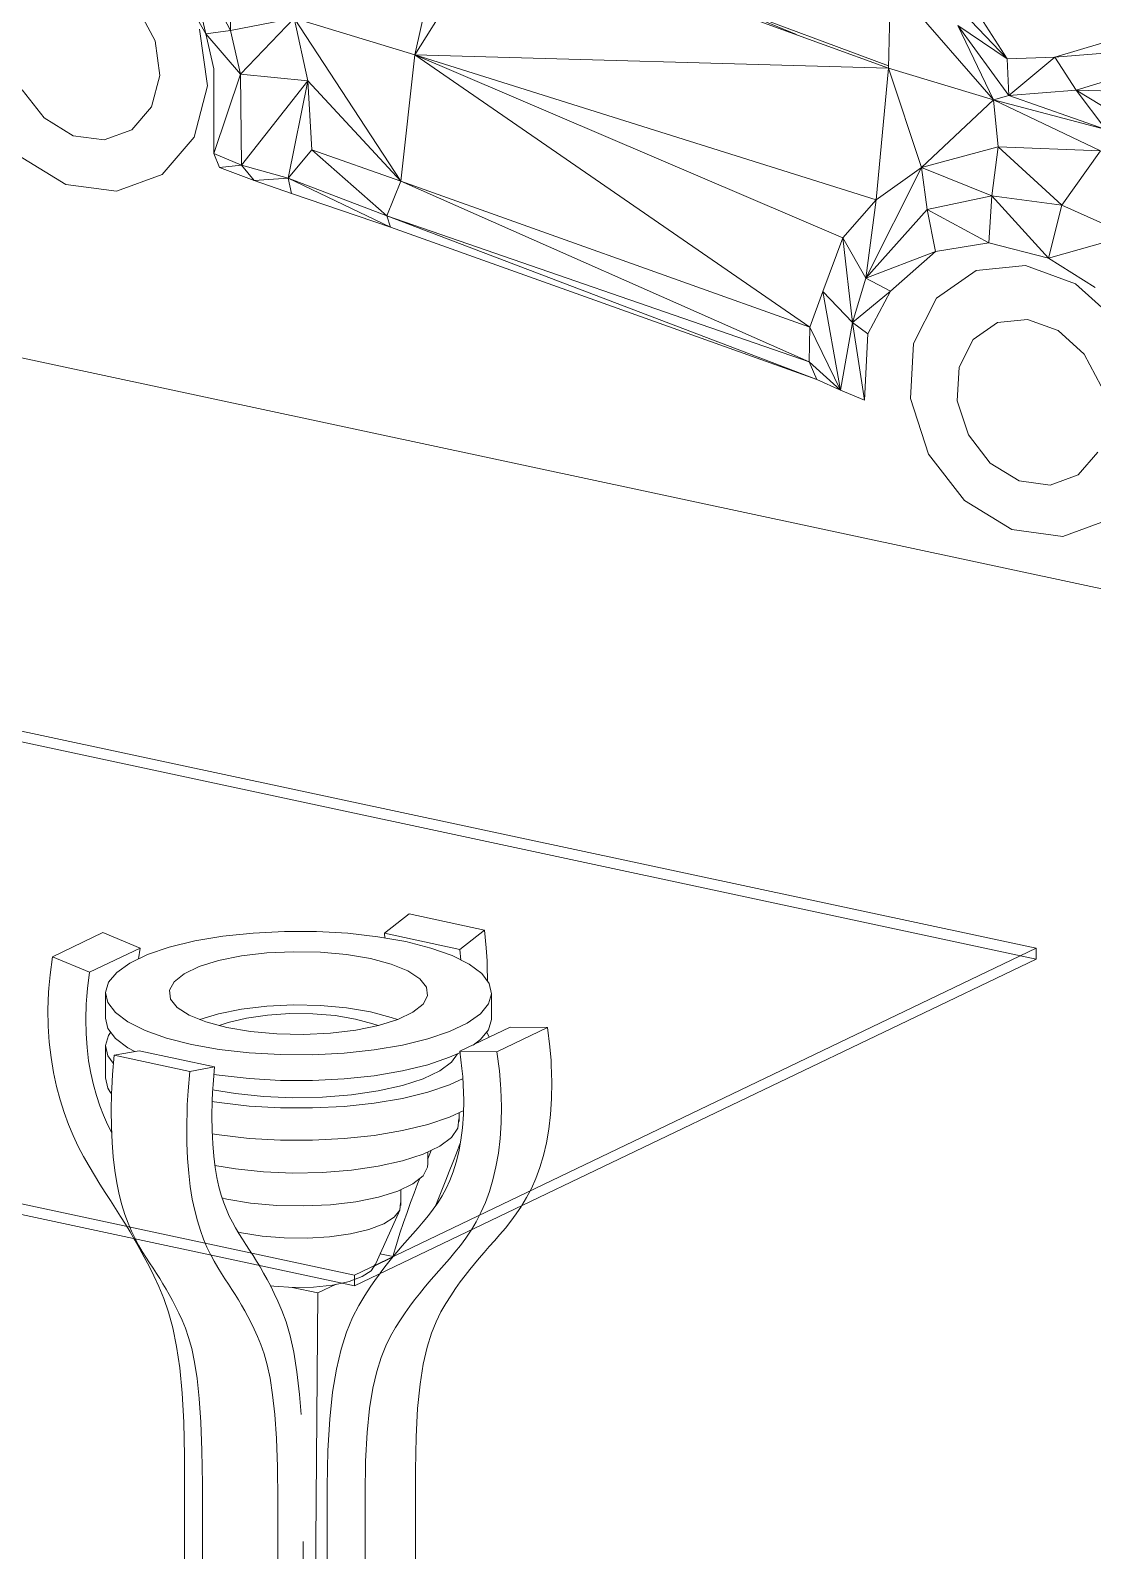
# Model space of a CAD drawing. Header units: millimetres. Extents: x -41144 to 51378, y -11813 to 34443.
# Drawn here: x -24895 to -22557, y 8094 to 11438 of the extents above; entities that cross this region are included whole.
import ezdxf

# ---------------------------------------------------------------- set-up
doc = ezdxf.new("R2010")
doc.units = ezdxf.units.MM
for name, color, linetype, lineweight in [('A-DETL-GENF', 92, 'Continuous', 9), ('A-FLOR', 192, 'Continuous', 9), ('A-GENM', 13, 'Continuous', 9), ('A-GLAZ-CURT', 52, 'Continuous', 9)]:
    doc.layers.add(name, color=color, linetype=linetype, lineweight=lineweight)

# ---------------------------------------------------------------- blocks, each defined once
blk = doc.blocks.new('Family8 - COLUMN-V46-3D Section 2')
at = {"layer": 'A-GENM'}
for p, q in [((-24115.8, 9451.8), (-24061.1, 9494.4)), ((-23895.1, 9458.9), (-24061.1, 9494.4)), ((-24735.4, 9453.3), (-24846.4, 9400.2)), ((-24735.4, 9453.3), (-24653.5, 9419.3)), ((-24114.7, 9441.3), (-24115.8, 9451.8)), ((-24115.8, 9451.8), (-23949.8, 9416.3)), ((-23895.1, 9458.9), (-23949.8, 9416.3)), ((-24764.5, 9366.2), (-24846.4, 9400.2)), ((-24764.5, 9366.2), (-24653.5, 9419.3)), ((-24653.5, 9419.3), (-24657, 9395.3)), ((-23949.8, 9416.3), (-23947.5, 9392.9)), ((-24729.4, 9320.2), (-24729.4, 9263.4)), ((-23879.9, 9263.4), (-23879.9, 9320.2)), ((-23838.9, 9245.3), (-23949.8, 9192.2)), ((-23890.5, 9233.2), (-23885, 9224.1)), ((-23867.9, 9191.1), (-23757, 9244.3)), ((-23838.9, 9245.3), (-23757, 9244.3)), ((-24729.4, 9203.1), (-24729.4, 9132)), ((-24710.4, 9183.4), (-24655.6, 9193.1)), ((-24710.4, 9183.4), (-24544.3, 9147.9)), ((-24489.6, 9157.6), (-24655.6, 9193.1)), ((-23867.9, 9191.1), (-23949.8, 9192.2)), ((-24489.6, 9157.6), (-24544.3, 9147.9)), ((-23951.1, 9037.3), (-23951.1, 9057.5)), ((-24020.1, 8942.8), (-24020.1, 8970.8)), ((-24462.8, 8867.1), (-24473.5, 8869.5)), ((-24079.3, 8852.8), (-24079.3, 8887.7)), ((-24137.7, 8718.6), (-24081.6, 8842.5)), ((-24429.9, 8792.8), (-24438.9, 8794.9)), ((-24138.3, 8719.7), (-24097.8, 8739.1)), ((-24096.6, 8740.5), (-24125.4, 8746.6)), ((-24318.9, 8672.5), (-24262.1, 8660.4)), ((-24262.1, 8660.4), (-24221.6, 8679.7)), ((-24275.9, 6955.3), (-24262.1, 8660.4)), ((-24556, 8302), (-24556, 5027.5)), ((-24047.4, 8270.3), (-24047.4, 4995.8)), ((-24516.3, 4965.7), (-24516.3, 8240.3)), ((-24241.4, 8234.9), (-24241.4, 4960.4)), ((-24350.3, 8204.7), (-24350.3, 4930.2)), ((-24158.3, 4942.7), (-24158.3, 8217.2)), ((-24294.8, 8113.5), (-24294.8, 4956.8))]:
    blk.add_line(p, q, dxfattribs=at)
for points in [[(-24540.6, 9207.2, 0), (-24595.5, 9221.1, 0), (-24642.5, 9237.8, 0), (-24680.3, 9256.7, 0), (-24707.8, 9277.4, 0), (-24724.3, 9299.2, 0), (-24729.4, 9321.6, 0), (-24722.9, 9344, 0), (-24704.9, 9365.7, 0), (-24676.1, 9386.1, 0), (-24637.1, 9404.8, 0), (-24589.1, 9421.2, 0), (-24533.3, 9434.8, 0), (-24471.3, 9445.3, 0), (-24404.7, 9452.3, 0), (-24335.4, 9455.8, 0), (-24265.2, 9455.6, 0), (-24196.2, 9451.7, 0), (-24130.1, 9444.2, 0), (-24068.7, 9433.3, 0)], [(-24068.7, 9433.3, 0), (-24013.8, 9419.3, 0), (-23966.8, 9402.6, 0), (-23929.1, 9383.7, 0), (-23901.5, 9363, 0), (-23885, 9341.2, 0), (-23880, 9318.8, 0), (-23886.5, 9296.5, 0), (-23904.4, 9274.7, 0), (-23933.2, 9254.3, 0), (-23972.2, 9235.6, 0), (-24020.2, 9219.2, 0), (-24076, 9205.6, 0), (-24138.1, 9195.1, 0), (-24204.6, 9188.1, 0), (-24273.9, 9184.6, 0), (-24344.1, 9184.8, 0), (-24413.2, 9188.8, 0), (-24479.3, 9196.3, 0), (-24540.6, 9207.2, 0)], [(-23889.8, 9390.8, 0), (-23891.5, 9419.7, 0), (-23895.1, 9458.9, 0)], [(-24846.4, 9400.2, 0), (-24851.7, 9360.4, 0), (-24854.3, 9331.1, 0)], [(-24462.8, 9244.5, 0), (-24508.5, 9256.6, 0), (-24545.4, 9271.6, 0), (-24571.7, 9288.7, 0), (-24586.3, 9307.1, 0), (-24588.7, 9326.2, 0), (-24578.6, 9344.9, 0), (-24556.5, 9362.6, 0), (-24523.5, 9378.5, 0), (-24480.9, 9391.8, 0), (-24430.6, 9401.9, 0), (-24374.7, 9408.5, 0), (-24315.8, 9411.2, 0), (-24256.5, 9410, 0), (-24199.2, 9404.8, 0), (-24146.6, 9396, 0)], [(-24770.9, 9313.2, 0), (-24769.3, 9330.4, 0), (-24764.5, 9366.2, 0)], [(-24146.6, 9396, 0), (-24100.8, 9383.8, 0), (-24064, 9368.8, 0), (-24037.6, 9351.7, 0), (-24023, 9333.3, 0), (-24020.7, 9314.3, 0), (-24030.7, 9295.5, 0), (-24052.8, 9277.8, 0), (-24085.8, 9262, 0), (-24128.5, 9248.7, 0), (-24178.8, 9238.5, 0), (-24234.6, 9231.9, 0), (-24293.5, 9229.2, 0), (-24352.8, 9230.4, 0), (-24410.1, 9235.6, 0), (-24462.8, 9244.5, 0)], [(-23888.5, 9345.8, 0), (-23889.3, 9381.3, 0), (-23889.8, 9390.8, 0)], [(-24854.3, 9331.1, 0), (-24854.9, 9321.6, 0), (-24856.2, 9283.9, 0), (-24855.7, 9247.4, 0), (-24853.4, 9212.2, 0), (-24849.5, 9178.2, 0), (-24844.2, 9145.7, 0), (-24837.6, 9114.7, 0), (-24829.7, 9085.3, 0), (-24820.9, 9057.5, 0), (-24811.1, 9031.3, 0), (-24800.5, 9006.5, 0), (-24789.4, 8983, 0), (-24777.8, 8960.7, 0), (-24765.9, 8939.6, 0), (-24753.9, 8919.4, 0), (-24741.9, 8900.1, 0), (-24730, 8881.5, 0), (-24718.5, 8863.6, 0), (-24707.3, 8846.1, 0), (-24696.5, 8829, 0), (-24685.9, 8811.8, 0), (-24675.4, 8794.6, 0), (-24667, 8780.2, 0)], [(-24716, 9012.4, 0), (-24725.3, 9031.4, 0), (-24734.1, 9051.4, 0), (-24742.3, 9072.4, 0), (-24749.7, 9094.7, 0), (-24756.3, 9118.5, 0), (-24762.1, 9144.1, 0), (-24766.8, 9171.3, 0), (-24770.3, 9200.2, 0), (-24772.4, 9230.7, 0), (-24773.1, 9262.5, 0), (-24772.1, 9295.8, 0), (-24770.9, 9313.2, 0)], [(-24729.4, 9264.8, 0), (-24724.3, 9242.4, 0), (-24707.8, 9220.5, 0), (-24680.3, 9199.9, 0), (-24665, 9191.4, 0)], [(-24521.8, 9262, 0), (-24480.9, 9274.7, 0), (-24430.6, 9284.8, 0), (-24374.7, 9291.4, 0), (-24315.8, 9294.2, 0), (-24256.5, 9292.9, 0), (-24199.2, 9287.7, 0), (-24146.6, 9278.9, 0)], [(-24479.1, 9248.8, 0), (-24459.5, 9255.5, 0), (-24419.2, 9265.3, 0), (-24373.1, 9271.9, 0), (-24323.6, 9275, 0), (-24273.2, 9274.6, 0), (-24224.3, 9270.5, 0), (-24179.4, 9263.1, 0)], [(-24146.6, 9278.9, 0), (-24100.8, 9266.7, 0), (-24086.6, 9261.7, 0)], [(-24712.9, 9165.6, 0), (-24724.3, 9182.1, 0), (-24729.4, 9204.5, 0), (-24722.9, 9226.9, 0), (-24718.7, 9233.5, 0)], [(-24179.4, 9263.1, 0), (-24140.9, 9252.7, 0), (-24129.4, 9248.5, 0)], [(-23920.3, 9205.5, 0), (-23904.4, 9217.9, 0), (-23886.5, 9239.6, 0), (-23880, 9262, 0), (-23879.9, 9263.4, 0)], [(-23757, 9244.3, 0), (-23751.6, 9202.2, 0), (-23749, 9171.8, 0)], [(-24715.7, 9110.1, 0), (-24713.9, 9140.7, 0), (-24710.4, 9183.4, 0)], [(-23954.8, 9186.8, 0), (-23968.2, 9168.4, 0), (-23993.8, 9149.2, 0), (-24030.1, 9131.8, 0), (-24075.7, 9116.9, 0), (-24129.1, 9104.9, 0), (-24188.4, 9096.2, 0), (-24251.8, 9091.2, 0), (-24316.9, 9090, 0), (-24381.6, 9092.7, 0), (-24443.7, 9099.1, 0), (-24493.8, 9107.5, 0)], [(-24491.4, 9141.2, 0), (-24479.3, 9139.4, 0), (-24413.2, 9131.9, 0), (-24344.1, 9128, 0), (-24273.9, 9127.8, 0), (-24204.6, 9131.2, 0), (-24138.1, 9138.3, 0), (-24076, 9148.8, 0), (-24020.2, 9162.4, 0), (-23972.2, 9178.8, 0), (-23948.3, 9189.4, 0)], [(-23949.8, 9192.2, 0), (-23945, 9154.3, 0), (-23943.4, 9136.5, 0)], [(-23859.9, 9118.7, 0), (-23862.5, 9149.1, 0), (-23867.9, 9191.1, 0)], [(-23749, 9171.8, 0), (-23748.4, 9162, 0), (-23747.1, 9123.8, 0), (-23747.7, 9087.6, 0), (-23750, 9053.3, 0), (-23753.8, 9021, 0), (-23759.1, 8990.8, 0), (-23765.8, 8962.6, 0), (-23773.6, 8936.5, 0), (-23782.5, 8912.5, 0), (-23792.2, 8890.5, 0), (-23802.8, 8870.2, 0), (-23813.3, 8852.5, 0)], [(-24717.5, 9100.1, 0), (-24724.3, 9111, 0), (-24729.4, 9133.4, 0)], [(-24544.3, 9147.9, 0), (-24547.9, 9105.2, 0), (-24549.7, 9074.6, 0)], [(-23942.3, 9132.2, 0), (-23972.2, 9118.5, 0), (-24020.2, 9102.1, 0), (-24076, 9088.5, 0), (-24138.1, 9078.1, 0), (-24204.6, 9071, 0), (-24273.9, 9067.5, 0), (-24344.1, 9067.7, 0), (-24413.2, 9071.7, 0), (-24479.3, 9079.2, 0), (-24495.2, 9081.6, 0)], [(-24493.9, 9101.2, 0), (-24492.8, 9119.2, 0), (-24489.6, 9157.6, 0)], [(-23943.4, 9136.5, 0), (-23942.2, 9118.5, 0), (-23941.2, 9084.8, 0), (-23941.8, 9053.2, 0), (-23944, 9023.7, 0), (-23947.5, 8996.4, 0), (-23952.2, 8971.1, 0), (-23957.9, 8948, 0), (-23964.5, 8927, 0), (-23972, 8907.9, 0), (-23980.1, 8890.4, 0), (-23988.9, 8874.1, 0), (-23998.4, 8858.9, 0), (-24008.5, 8844.5, 0), (-24019, 8830.7, 0), (-24030.1, 8817.2, 0), (-24041.6, 8804, 0), (-24053.4, 8790.7, 0), (-24065.2, 8777.3, 0), (-24076.9, 8763.9, 0), (-24088.5, 8750.2, 0), (-24100.1, 8736.3, 0), (-24111.7, 8721.7, 0), (-24123.3, 8706.4, 0), (-24125.9, 8702.8, 0)], [(-24664.6, 8780.5, 0), (-24672.3, 8796.6, 0), (-24679.7, 8814.1, 0), (-24686.8, 8833.3, 0), (-24693.3, 8854.3, 0), (-24699.2, 8877.4, 0), (-24704.5, 8902.6, 0), (-24708.9, 8930.1, 0), (-24712.5, 8959.8, 0), (-24715, 8991.6, 0), (-24716.6, 9025.7, 0), (-24716.9, 9061.9, 0), (-24716.1, 9100.2, 0), (-24715.7, 9110.1, 0)], [(-24391.3, 8721.3, 0), (-24396.9, 8730.4, 0), (-24404.7, 8742.8, 0), (-24412.5, 8754.9, 0), (-24420.4, 8767.1, 0), (-24428.3, 8779.1, 0), (-24436, 8791.2, 0), (-24443.3, 8803.4, 0), (-24450.4, 8816.2, 0), (-24457.1, 8829.5, 0), (-24463.4, 8843.7, 0), (-24469.4, 8859, 0), (-24474.8, 8875.7, 0), (-24479.8, 8894, 0), (-24484.2, 8914.2, 0), (-24488, 8936.8, 0), (-24491.2, 8961.5, 0), (-24493.5, 8988.5, 0), (-24494.9, 9017.8, 0), (-24495.4, 9049.3, 0), (-24494.7, 9083.1, 0), (-24493.9, 9101.2, 0)], [(-23924.2, 8799.3, 0), (-23913.7, 8817, 0), (-23903.2, 8837.3, 0), (-23893.4, 8859.4, 0), (-23884.5, 8883.4, 0), (-23876.7, 8909.5, 0), (-23870.1, 8937.6, 0), (-23864.7, 8967.9, 0), (-23860.9, 9000.1, 0), (-23858.6, 9034.4, 0), (-23858, 9070.7, 0), (-23859.3, 9108.9, 0), (-23859.9, 9118.7, 0)], [(-24549.7, 9074.6, 0), (-24550.1, 9064.7, 0), (-24550.9, 9026.3, 0), (-24550.5, 8990.1, 0), (-24549, 8956.1, 0), (-24546.4, 8924.3, 0), (-24542.9, 8894.6, 0), (-24538.5, 8867.1, 0), (-24533.2, 8841.9, 0), (-24527.3, 8818.8, 0), (-24520.8, 8797.8, 0), (-24513.7, 8778.6, 0), (-24506.3, 8761.1, 0), (-24498.5, 8745, 0)], [(-23940.8, 9061.9, 0), (-23972.2, 9047.4, 0), (-24020.2, 9031.1, 0), (-24076, 9017.5, 0), (-24138.1, 9007, 0), (-24204.6, 8999.9, 0), (-24273.9, 8996.4, 0), (-24344.1, 8996.7, 0), (-24413.2, 9000.6, 0), (-24479.3, 9008.1, 0), (-24495.1, 9010.5, 0)], [(-23951.7, 9043.8, 0), (-23954, 9022.9, 0), (-23968.2, 9002.6, 0), (-23993.8, 8983.4, 0), (-24030.1, 8966, 0), (-24075.7, 8951.1, 0), (-24129.1, 8939.1, 0), (-24188.4, 8930.4, 0), (-24251.8, 8925.4, 0), (-24316.9, 8924.2, 0), (-24381.6, 8926.8, 0), (-24443.7, 8933.2, 0), (-24489.1, 8940.7, 0)], [(-24013.1, 8974.2, 0), (-24019, 8959.4, 0), (-24020.7, 8955.2, 0)], [(-24002.3, 8853.6, 0), (-23995.2, 8871.8, 0), (-23988, 8890.1, 0), (-23980.5, 8908.8, 0), (-23972.8, 8927.9, 0), (-23964.9, 8947.7, 0), (-23956.9, 8968.3, 0), (-23948.8, 8989.8, 0)], [(-24020.2, 8945.5, 0), (-24020.7, 8936.9, 0), (-24030.7, 8918.1, 0), (-24052.8, 8900.4, 0), (-24085.8, 8884.6, 0), (-24128.5, 8871.3, 0), (-24178.8, 8861.1, 0), (-24234.6, 8854.5, 0), (-24293.5, 8851.8, 0), (-24352.8, 8853, 0), (-24410.1, 8858.2, 0), (-24462.8, 8867.1, 0)], [(-24037.7, 8912.6, 0), (-24042.5, 8900.2, 0), (-24050.2, 8880.1, 0), (-24058, 8859.3, 0), (-24065.7, 8837.8, 0), (-24073.5, 8815.4, 0), (-24081.4, 8791.8, 0), (-24089.4, 8766.9, 0), (-24097.4, 8740.8, 0)], [(-24080.1, 8858.9, 0), (-24081.5, 8842.7, 0), (-24094.1, 8827.1, 0), (-24117.3, 8812.7, 0), (-24149.8, 8800.4, 0), (-24190.1, 8790.7, 0), (-24236.2, 8784.1, 0), (-24285.7, 8780.9, 0), (-24336.2, 8781.4, 0), (-24385, 8785.4, 0), (-24429.9, 8792.8, 0)], [(-23813.9, 8851.5, 0), (-23825.5, 8834.2, 0), (-23837.4, 8818.1, 0), (-23849.4, 8803.1, 0), (-23861.4, 8788.9, 0), (-23873.3, 8775.4, 0), (-23884.8, 8762.4, 0), (-23896, 8749.7, 0), (-23906.8, 8737.2, 0), (-23917.5, 8724.6, 0), (-23927.9, 8711.8, 0), (-23938.3, 8698.5, 0), (-23948.6, 8684.7, 0), (-23959, 8670, 0), (-23969.6, 8654.4, 0), (-23980.3, 8637.5, 0), (-23991.2, 8618.9, 0), (-24002, 8597.3, 0), (-24012.2, 8571.8, 0), (-24021.7, 8541, 0), (-24030.2, 8504, 0), (-24037.2, 8459.5, 0), (-24042.7, 8406.5, 0), (-24046.1, 8343.8, 0), (-24047.4, 8270.3, 0)], [(-24158.3, 8217.2, 0), (-24157.1, 8290.7, 0), (-24153.6, 8353.4, 0), (-24148.2, 8406.4, 0), (-24141.1, 8450.8, 0), (-24132.6, 8487.9, 0), (-24123.1, 8518.6, 0), (-24112.9, 8544.2, 0), (-24102.2, 8565.7, 0), (-24091.3, 8584.4, 0), (-24080.5, 8601.2, 0), (-24069.9, 8616.9, 0), (-24059.5, 8631.5, 0), (-24049.2, 8645.4, 0), (-24038.8, 8658.6, 0), (-24028.4, 8671.5, 0), (-24017.8, 8684.1, 0), (-24006.9, 8696.6, 0), (-23995.8, 8709.3, 0), (-23984.2, 8722.2, 0), (-23972.4, 8735.7, 0), (-23960.4, 8749.9, 0), (-23948.3, 8764.9, 0), (-23936.4, 8781, 0), (-23924.9, 8798.3, 0)], [(-24667, 8780.2, 0), (-24665.1, 8776.9, 0), (-24654.7, 8758.6, 0), (-24644.3, 8739.5, 0), (-24633.8, 8719.3, 0), (-24623, 8697.9, 0), (-24612.1, 8674.6, 0), (-24601.4, 8648.4, 0), (-24591.1, 8618.5, 0), (-24581.6, 8583.6, 0), (-24573.2, 8543, 0), (-24566.1, 8495.5, 0), (-24560.7, 8440.2, 0), (-24557.2, 8376, 0), (-24556, 8302, 0)], [(-24516.3, 8240.3, 0), (-24517.2, 8313.6, 0), (-24519.5, 8375.9, 0), (-24523.1, 8428.4, 0), (-24527.8, 8472.1, 0), (-24533.5, 8508.2, 0), (-24539.8, 8538, 0), (-24546.7, 8562.5, 0), (-24553.8, 8582.9, 0), (-24561.1, 8600.3, 0), (-24568.3, 8616, 0), (-24575.4, 8630.6, 0), (-24582.3, 8644.1, 0), (-24589.2, 8656.9, 0), (-24596.2, 8669, 0), (-24603.1, 8680.8, 0), (-24610.2, 8692.2, 0), (-24617.5, 8703.6, 0), (-24624.9, 8715.1, 0), (-24632.6, 8726.8, 0), (-24640.5, 8739.1, 0), (-24648.6, 8752, 0), (-24656.6, 8765.7, 0), (-24664, 8779.5, 0)], [(-24498, 8744, 0), (-24490.6, 8730.2, 0), (-24482.6, 8716.5, 0), (-24474.5, 8703.6, 0), (-24466.6, 8691.3, 0), (-24458.9, 8679.6, 0), (-24451.4, 8668.1, 0), (-24444.2, 8656.7, 0), (-24437.1, 8645.2, 0), (-24430.1, 8633.5, 0), (-24423.2, 8621.4, 0), (-24416.3, 8608.6, 0), (-24409.3, 8595, 0), (-24402.3, 8580.5, 0), (-24395.1, 8564.8, 0), (-24387.8, 8547.4, 0), (-24380.6, 8526.9, 0), (-24373.8, 8502.5, 0), (-24367.4, 8472.7, 0), (-24361.8, 8436.6, 0), (-24357.1, 8392.9, 0), (-24353.5, 8340.4, 0), (-24351.1, 8278.1, 0), (-24350.3, 8204.7, 0)], [(-24299.1, 8393.3, 0), (-24302.5, 8437.1, 0), (-24308.1, 8487.2, 0), (-24315.1, 8529.9, 0), (-24323.2, 8566.2, 0), (-24332.1, 8596.6, 0), (-24341.2, 8621.7, 0), (-24350, 8642.1, 0), (-24358, 8659.3, 0), (-24365.9, 8675.3, 0), (-24373.7, 8690.2, 0), (-24381.5, 8704.3, 0), (-24389.2, 8717.6, 0), (-24391.3, 8721.3, 0)], [(-24125.9, 8702.8, 0), (-24135, 8690.2, 0), (-24146.8, 8672.9, 0), (-24158.8, 8654.5, 0), (-24171.9, 8632.7, 0), (-24185.6, 8606.1, 0), (-24198.9, 8574.3, 0), (-24211, 8536.7, 0), (-24221.4, 8492.9, 0), (-24229.9, 8441.9, 0), (-24236.1, 8382.8, 0), (-24240.1, 8314.2, 0), (-24241.4, 8234.9, 0)], [(-24136.3, 8722.8, 0), (-24144.9, 8709, 0), (-24164.4, 8696.4, 0), (-24193.4, 8685.8, 0), (-24208.7, 8681.9, 0)], [(-24208.7, 8681.9, 0), (-24230, 8677.9, 0), (-24271.7, 8673.4, 0), (-24315.7, 8672.5, 0), (-24358.9, 8675.2, 0), (-24366.9, 8676.2, 0)]]:
    blk.add_polyline3d(points, dxfattribs=at)
blk = doc.blocks.new('System Panel - Glazed-249321-3D Section 2')
at = {"layer": 'A-GLAZ-CURT'}
for p, q in [((-22681.2, 9418.6), (-35236.8, 12103.9)), ((-35236.8, 12080.2), (-22681.2, 9394.9)), ((-36736.7, 11385.2), (-24181.2, 8699.9)), ((-24181.2, 8676.3), (-36736.7, 11361.5)), ((-24181.2, 8699.9), (-22681.2, 9418.6)), ((-22681.2, 9394.9), (-22681.2, 9418.6)), ((-22681.2, 9394.9), (-24181.2, 8676.3)), ((-24181.2, 8676.3), (-24181.2, 8699.9))]:
    blk.add_line(p, q, dxfattribs=at)
blk = doc.blocks.new('RPC Beetle - RPC Beetle-255164-3D Section 2')
at = {"layer": 'A-DETL-GENF'}
for p, q in [((-24458.4, 11740.8), (-24454.2, 11437.8)), ((-23977, 11703.6), (-24048.9, 11383.8)), ((-23870.5, 11668.8), (-24048.9, 11383.8)), ((-23870.5, 11668.8), (-23006.3, 11355)), ((-24508.6, 11430.7), (-24556.1, 11631.2)), ((-24556.1, 11631.2), (-24454.2, 11437.8)), ((-24597.7, 11585.4), (-24508.6, 11430.7)), ((-22745.1, 11375.6), (-22937.9, 11578)), ((-22888.9, 11600.1), (-22745.1, 11375.6)), ((-23001.6, 11546.6), (-23006.3, 11355)), ((-23001.6, 11546.6), (-22775.1, 11285.2)), ((-24657.7, 11484.9), (-24620.6, 11414.9)), ((-23369.6, 11494.8), (-23006.2, 11360.3)), ((-23369.6, 11494.8), (-23209, 11428.6)), ((-22314.5, 11476), (-22639.8, 11379)), ((-24522.4, 11440.5), (-24505.2, 11315.9)), ((-24508.6, 11430.7), (-24454.2, 11437.8)), ((-24314.4, 11464.6), (-24454.2, 11437.8)), ((-24454.2, 11437.8), (-24432.4, 11341.6)), ((-24314.4, 11464.6), (-24432.4, 11341.6)), ((-24284, 11327.2), (-24314.4, 11464.6)), ((-24314.4, 11464.6), (-24079.9, 11106.1)), ((-24314.4, 11464.6), (-24048.9, 11383.8)), ((-22745.1, 11375.6), (-22853.8, 11449)), ((-22741, 11294.7), (-22853.8, 11449)), ((-22853.8, 11449), (-22775.1, 11285.2)), ((-24620.6, 11414.9), (-24610.2, 11338.7)), ((-24491.5, 11353.5), (-24508.6, 11430.7)), ((-24508.6, 11430.7), (-24432.4, 11341.6)), ((-22250.7, 11410.6), (-22639.8, 11379)), ((-22250.7, 11410.6), (-22593.1, 11306.7)), ((-24079.9, 11106.1), (-24048.9, 11383.8)), ((-23179.3, 10785.4), (-24048.9, 11383.8)), ((-23006.3, 11355), (-24048.9, 11383.8)), ((-24048.9, 11383.8), (-23106.9, 10981.4)), ((-24048.9, 11383.8), (-23033.3, 11065.2)), ((-22745.1, 11375.6), (-22639.8, 11379)), ((-22745.1, 11375.6), (-22741, 11294.7)), ((-22741, 11294.7), (-22639.8, 11379)), ((-22593.1, 11306.7), (-22639.8, 11379)), ((-24610.2, 11338.7), (-24628.1, 11269.6)), ((-24491.2, 11166.8), (-24491.5, 11353.5)), ((-24491.2, 11166.8), (-24432.4, 11341.6)), ((-24284, 11327.2), (-24432.4, 11341.6)), ((-24430.1, 11141.2), (-24432.4, 11341.6)), ((-23006.3, 11355), (-23033.3, 11065.2)), ((-22775.1, 11285.2), (-23006.3, 11355)), ((-23006.3, 11355), (-22933.2, 11136.5)), ((-24864.4, 11245.2), (-24912.7, 11307.5)), ((-24505.2, 11315.9), (-24534.5, 11202.8)), ((-24284, 11327.2), (-24430.1, 11141.2)), ((-24284, 11327.2), (-24327.8, 11113)), ((-24275.8, 11174.9), (-24284, 11327.2)), ((-24284, 11327.2), (-24079.9, 11106.1)), ((-22593.1, 11306.7), (-22741, 11294.7)), ((-22023.2, 11290.7), (-22593.1, 11306.7)), ((-22593.1, 11306.7), (-22315.3, 11137.5)), ((-22593.1, 11306.7), (-22527.9, 11220)), ((-22775.1, 11285.2), (-22933.2, 11136.5)), ((-22741, 11294.7), (-22775.1, 11285.2)), ((-22527.9, 11220), (-22775.1, 11285.2)), ((-22539.2, 11173.2), (-22775.1, 11285.2)), ((-22775.1, 11285.2), (-22764.6, 11182)), ((-22527.9, 11220), (-22741, 11294.7)), ((-24800.7, 11206.1), (-24864.4, 11245.2)), ((-24628.1, 11269.6), (-24671.3, 11219.5)), ((-24800.7, 11206.1), (-24732.4, 11197)), ((-24671.3, 11219.5), (-24732.4, 11197)), ((-24534.5, 11202.8), (-24605.2, 11120.8)), ((-24275.8, 11174.9), (-24327.8, 11113)), ((-24275.8, 11174.9), (-24079.9, 11106.1)), ((-24275.8, 11174.9), (-24110.5, 11030.1)), ((-22764.6, 11182), (-22933.2, 11136.5)), ((-22764.6, 11182), (-22778.8, 11074.1)), ((-22539.2, 11173.2), (-22764.6, 11182)), ((-22764.6, 11182), (-22624.4, 11053.2)), ((-22539.2, 11173.2), (-22624.4, 11053.2)), ((-24816.9, 11099), (-24921.3, 11162.9)), ((-24478.5, 11136), (-24491.2, 11166.8)), ((-24491.2, 11166.8), (-24430.1, 11141.2)), ((-24478.5, 11136), (-24430.1, 11141.2)), ((-24402.3, 11107.9), (-24430.1, 11141.2)), ((-24327.8, 11113), (-24430.1, 11141.2)), ((-22933.2, 11136.5), (-23056.2, 10893)), ((-22933.2, 11136.5), (-23033.3, 11065.2)), ((-22933.2, 11136.5), (-22778.8, 11074.1)), ((-22933.2, 11136.5), (-22921.1, 11043.6)), ((-24605.2, 11120.8), (-24705.1, 11084.1)), ((-24402.3, 11107.9), (-24478.5, 11136)), ((-24402.3, 11107.9), (-24327.8, 11113)), ((-24402.3, 11107.9), (-24320.5, 11079.3)), ((-24320.5, 11079.3), (-24327.8, 11113)), ((-24327.8, 11113), (-24102.6, 11004.9)), ((-24327.8, 11113), (-24110.5, 11030.1)), ((-24079.9, 11106.1), (-24110.5, 11030.1)), ((-24079.9, 11106.1), (-23179.3, 10785.4)), ((-24079.9, 11106.1), (-23180.8, 10709)), ((-24816.9, 11099), (-24705.1, 11084.1)), ((-24320.5, 11079.3), (-24102.6, 11004.9)), ((-22778.8, 11074.1), (-22921.1, 11043.6)), ((-22778.8, 11074.1), (-22785.6, 10970.6)), ((-22624.4, 11053.2), (-22778.8, 11074.1)), ((-22778.8, 11074.1), (-22654.2, 10936.8)), ((-23106.9, 10981.4), (-23033.3, 11065.2)), ((-23033.3, 11065.2), (-23056.2, 10893)), ((-22921.1, 11043.6), (-23056.2, 10893)), ((-22921.1, 11043.6), (-22903, 10951.7)), ((-22921.1, 11043.6), (-22785.6, 10970.6)), ((-22624.4, 11053.2), (-22654.2, 10936.8)), ((-22475.8, 10987.1), (-22624.4, 11053.2)), ((-24102.6, 11004.9), (-24110.5, 11030.1)), ((-23164, 10670), (-24110.5, 11030.1)), ((-23180.8, 10709), (-24110.5, 11030.1)), ((-24102.6, 11004.9), (-23164, 10670)), ((-23106.9, 10981.4), (-23150.5, 10863.3)), ((-23106.9, 10981.4), (-23085.3, 10795.3)), ((-23106.9, 10981.4), (-23056.2, 10893)), ((-22903, 10951.7), (-22785.6, 10970.6)), ((-22785.6, 10970.6), (-22654.2, 10936.8)), ((-22475.8, 10987.1), (-22654.2, 10936.8)), ((-23056.2, 10893), (-22903, 10951.7)), ((-23002.1, 10864.1), (-22903, 10951.7)), ((-22654.2, 10936.8), (-22551.2, 10872.1)), ((-22900.3, 10849), (-22813.1, 10909.7)), ((-22813.1, 10909.7), (-22704.9, 10920.9)), ((-22704.9, 10920.9), (-22594.4, 10880.6)), ((-23085.3, 10795.3), (-23056.2, 10893)), ((-23002.1, 10864.1), (-23056.2, 10893)), ((-22594.4, 10880.6), (-22500.7, 10795.8)), ((-23179.3, 10785.4), (-23150.5, 10863.3)), ((-23112.1, 10646.5), (-23150.5, 10863.3)), ((-23150.5, 10863.3), (-23085.3, 10795.3)), ((-23085.3, 10795.3), (-23002.1, 10864.1)), ((-23051.5, 10770.2), (-23002.1, 10864.1)), ((-22951.4, 10749.3), (-22900.3, 10849)), ((-22766.3, 10795.2), (-22700.2, 10802.1)), ((-22700.2, 10802.1), (-22632.6, 10777.5)), ((-23179.3, 10785.4), (-23180.8, 10709)), ((-23179.3, 10785.4), (-23112.1, 10646.5)), ((-23112.1, 10646.5), (-23085.3, 10795.3)), ((-23058.9, 10624.7), (-23085.3, 10795.3)), ((-23051.5, 10770.2), (-23085.3, 10795.3)), ((-23058.9, 10624.7), (-23051.5, 10770.2)), ((-22819.6, 10758.1), (-22766.3, 10795.2)), ((-22632.6, 10777.5), (-22575.4, 10725.6)), ((-22957.6, 10627.8), (-22951.4, 10749.3)), ((-22850.9, 10697.2), (-22819.6, 10758.1)), ((-23164, 10670), (-23180.8, 10709)), ((-23180.8, 10709), (-23112.1, 10646.5)), ((-22575.4, 10725.6), (-22538.3, 10655.6)), ((-23164, 10670), (-23112.1, 10646.5)), ((-22854.7, 10623), (-22850.9, 10697.2)), ((-23058.9, 10624.7), (-23112.1, 10646.5)), ((-22917.8, 10505.5), (-22957.6, 10627.8)), ((-22830.3, 10548.2), (-22854.7, 10623)), ((-22782.1, 10485.9), (-22830.3, 10548.2)), ((-22838.9, 10403.6), (-22917.8, 10505.5)), ((-22545.7, 10510.3), (-22588.9, 10460.2)), ((-22718.3, 10446.8), (-22782.1, 10485.9)), ((-22718.3, 10446.8), (-22650, 10437.7)), ((-22588.9, 10460.2), (-22650, 10437.7)), ((-22734.5, 10339.7), (-22838.9, 10403.6)), ((-22734.5, 10339.7), (-22622.7, 10324.8)), ((-22522.9, 10361.5), (-22622.7, 10324.8))]:
    blk.add_line(p, q, dxfattribs=at)

msp = doc.modelspace()

# ---------------------------------------------------------------- linework, layer by layer
at = {"layer": 'A-FLOR'}
msp.add_line((-12940.9, 8156.8), (-29321.3, 11660.1), dxfattribs=at)

# ---------------------------------------------------------------- block references
at = {"layer": 'A-DETL-GENF'}
msp.add_blockref('RPC Beetle - RPC Beetle-255164-3D Section 2', (0, 0), dxfattribs=at)
at = {"layer": 'A-GENM'}
msp.add_blockref('Family8 - COLUMN-V46-3D Section 2', (0, 0), dxfattribs=at)
at = {"layer": 'A-GLAZ-CURT'}
msp.add_blockref('System Panel - Glazed-249321-3D Section 2', (0, 0), dxfattribs=at)

doc.saveas('drawing.dxf')
